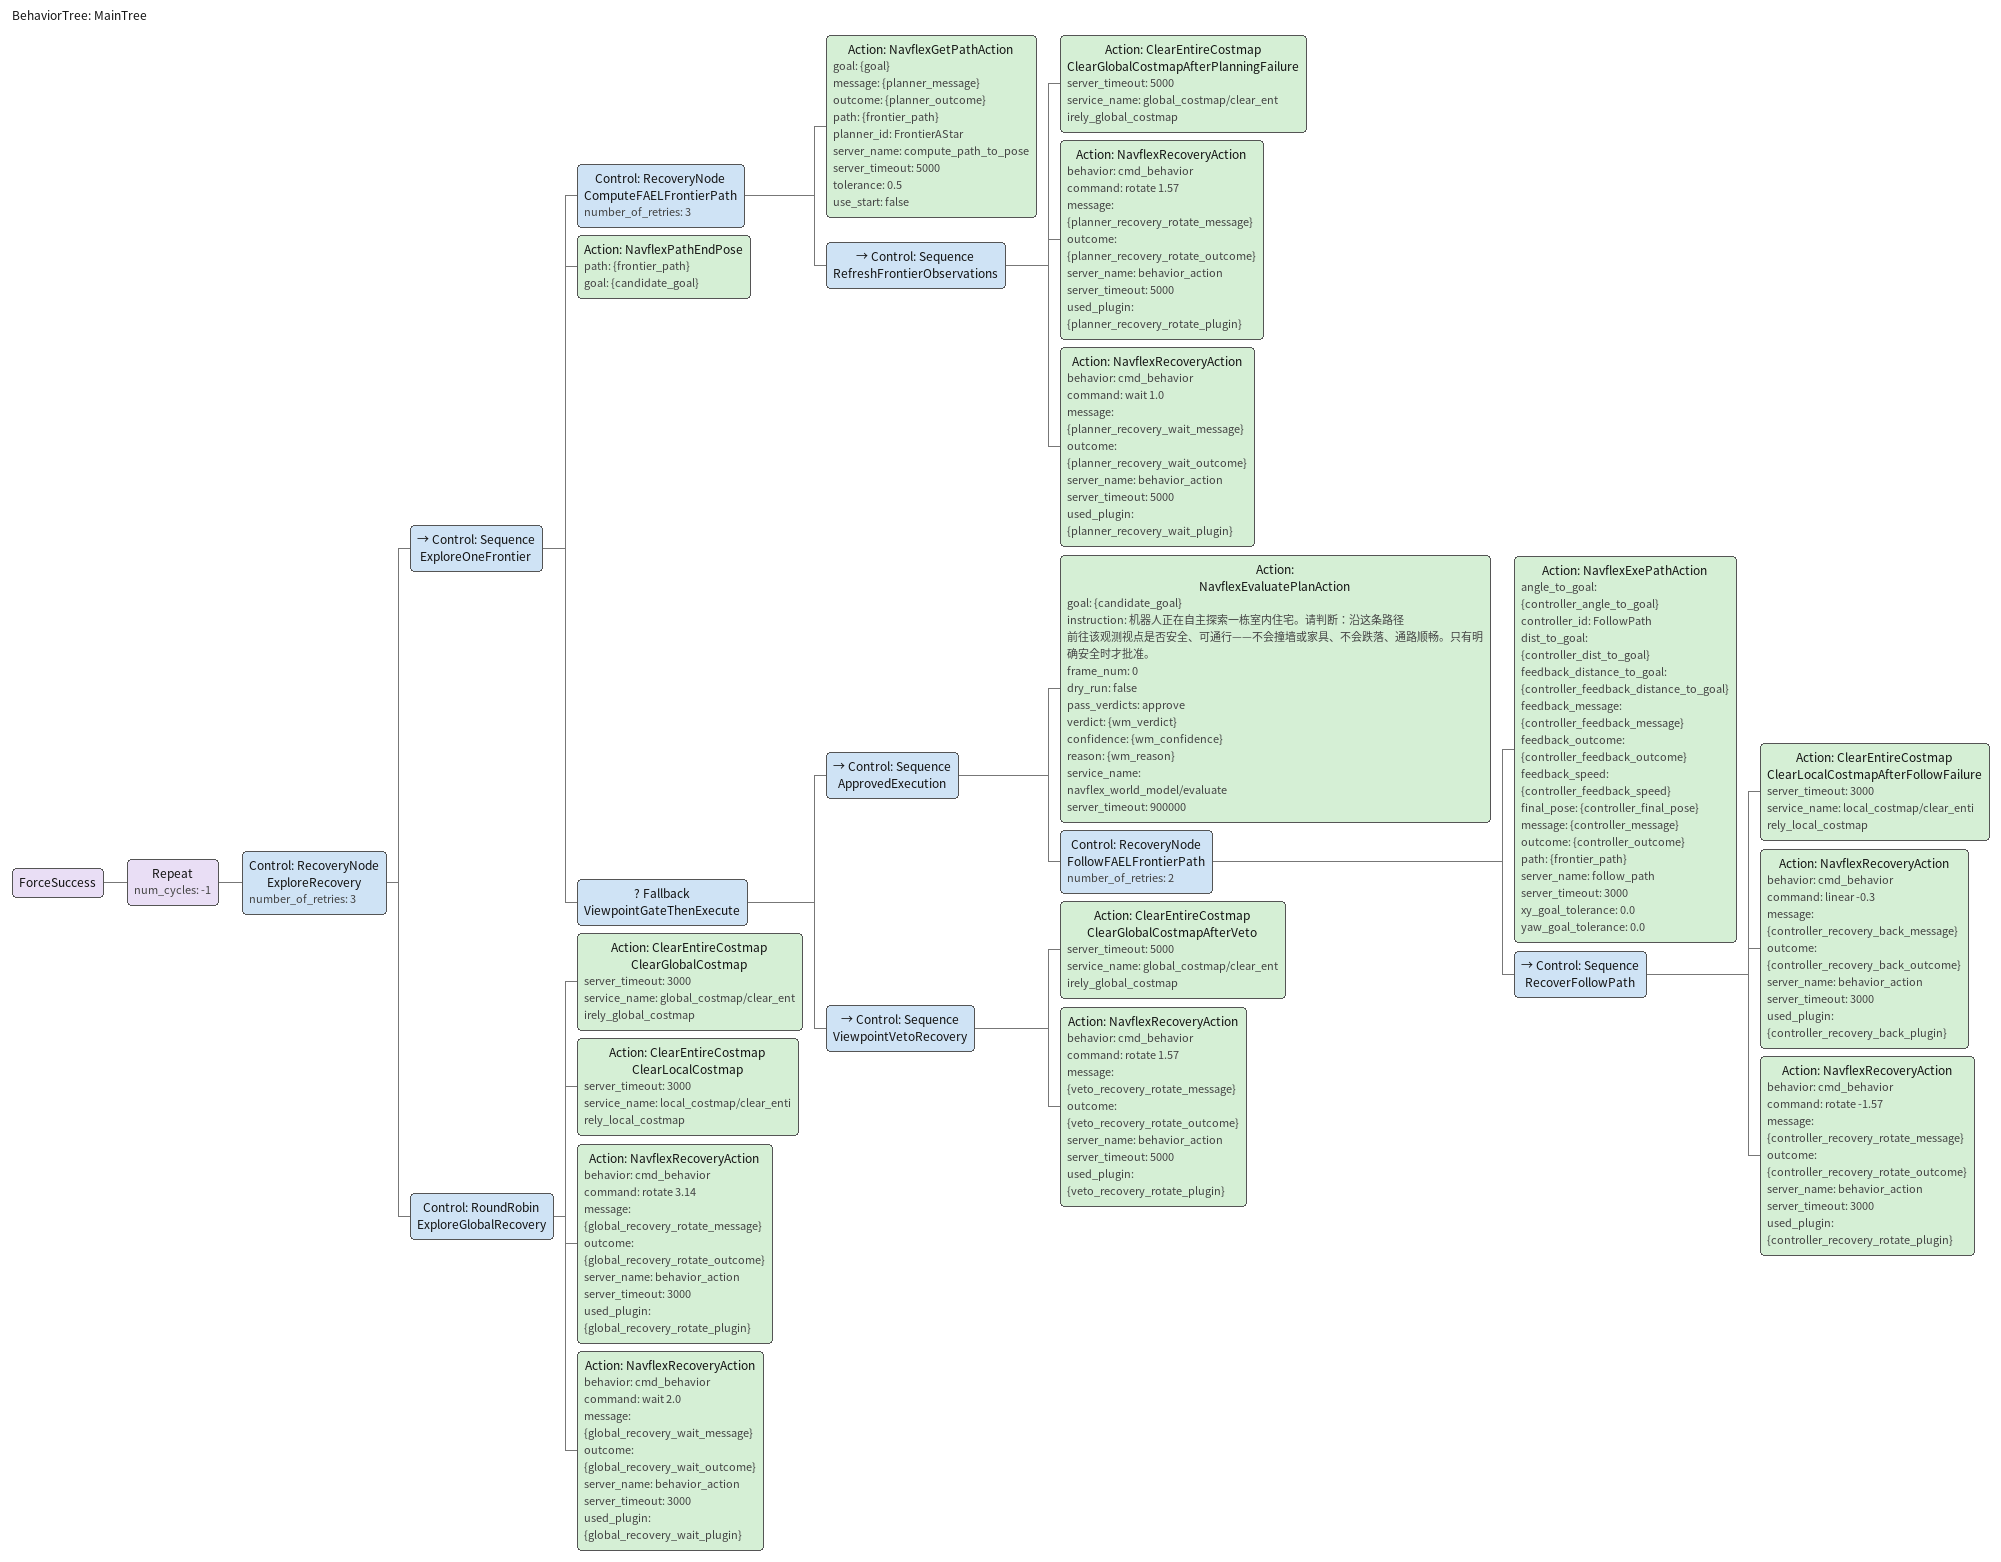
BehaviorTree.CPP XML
<?xml version="1.0"?>
<root main_tree_to_execute="MainTree">
  <BehaviorTree ID="MainTree">
    <ForceSuccess>
      <Repeat num_cycles="-1">
        <Control ID="RecoveryNode" name="ExploreRecovery" number_of_retries="3">

          <!-- 普通 Sequence(非 PipelineSequence): 计划一旦生成即冻结, 见文件头说明 -->
          <Control ID="Sequence" name="ExploreOneFrontier">

            <!-- [1] 便宜的几何提议器: FrontierAStar 选出 top 视点并规划到它的路径。
                 失败(找不到前沿/规划不出)时: 清图 + 转 90°(换一整个前视锥) + 等 1s 让
                 新视野点云灌进 UFO 图, 再重试; 3 次仍失败 -> 触发下面的全局恢复。 -->
            <Control ID="RecoveryNode" name="ComputeFAELFrontierPath" number_of_retries="3">
              <Action ID="NavflexGetPathAction"
                      goal="{goal}"
                      message="{planner_message}"
                      outcome="{planner_outcome}"
                      path="{frontier_path}"
                      planner_id="FrontierAStar"
                      server_name="compute_path_to_pose"
                      server_timeout="5000"
                      tolerance="0.5"
                      use_start="false"/>
              <Control ID="Sequence" name="RefreshFrontierObservations">
                <Action ID="ClearEntireCostmap"
                        name="ClearGlobalCostmapAfterPlanningFailure"
                        server_timeout="5000"
                        service_name="global_costmap/clear_entirely_global_costmap"/>
                <Action ID="NavflexRecoveryAction"
                        behavior="cmd_behavior"
                        command="rotate 1.57"
                        message="{planner_recovery_rotate_message}"
                        outcome="{planner_recovery_rotate_outcome}"
                        server_name="behavior_action"
                        server_timeout="5000"
                        used_plugin="{planner_recovery_rotate_plugin}"/>
                <Action ID="NavflexRecoveryAction"
                        behavior="cmd_behavior"
                        command="wait 1.0"
                        message="{planner_recovery_wait_message}"
                        outcome="{planner_recovery_wait_outcome}"
                        server_name="behavior_action"
                        server_timeout="5000"
                        used_plugin="{planner_recovery_wait_plugin}"/>
              </Control>
            </Control>

            <!-- [2] 取路径末点作为待判决的视点(位置 + 观测朝向)。
                 这样【不必修改】原生 NavflexGetPathAction。空路径 -> FAILURE ->
                 整轮失败 -> 触发全局恢复(等同"没有可去的视点")。 -->
            <Action ID="NavflexPathEndPose"
                    path="{frontier_path}"
                    goal="{candidate_goal}"/>

            <Fallback name="ViewpointGateThenExecute">

              <!-- [a] 批准 -> 执行 -->
              <Control ID="Sequence" name="ApprovedExecution">
                <Action ID="NavflexEvaluatePlanAction"
                        goal="{candidate_goal}"
                        instruction="机器人正在自主探索一栋室内住宅。请判断：沿这条路径前往该观测视点是否安全、可通行——不会撞墙或家具、不会跌落、通路顺畅。只有明确安全时才批准。"
                        frame_num="0"
                        dry_run="false"
                        pass_verdicts="approve"
                        verdict="{wm_verdict}"
                        confidence="{wm_confidence}"
                        reason="{wm_reason}"
                        service_name="navflex_world_model/evaluate"
                        server_timeout="900000"/>
                <!-- 只有 approve 才会走到这里。执行被判决过的那条 {frontier_path}。 -->
                <Control ID="RecoveryNode" name="FollowFAELFrontierPath" number_of_retries="2">
                  <Action ID="NavflexExePathAction"
                          angle_to_goal="{controller_angle_to_goal}"
                          controller_id="FollowPath"
                          dist_to_goal="{controller_dist_to_goal}"
                          feedback_distance_to_goal="{controller_feedback_distance_to_goal}"
                          feedback_message="{controller_feedback_message}"
                          feedback_outcome="{controller_feedback_outcome}"
                          feedback_speed="{controller_feedback_speed}"
                          final_pose="{controller_final_pose}"
                          message="{controller_message}"
                          outcome="{controller_outcome}"
                          path="{frontier_path}"
                          server_name="follow_path"
                          server_timeout="3000"
                          xy_goal_tolerance="0.0"
                          yaw_goal_tolerance="0.0"/>
                  <Control ID="Sequence" name="RecoverFollowPath">
                    <Action ID="ClearEntireCostmap"
                            name="ClearLocalCostmapAfterFollowFailure"
                            server_timeout="3000"
                            service_name="local_costmap/clear_entirely_local_costmap"/>
                    <Action ID="NavflexRecoveryAction"
                            behavior="cmd_behavior"
                            command="linear -0.3"
                            message="{controller_recovery_back_message}"
                            outcome="{controller_recovery_back_outcome}"
                            server_name="behavior_action"
                            server_timeout="3000"
                            used_plugin="{controller_recovery_back_plugin}"/>
                    <Action ID="NavflexRecoveryAction"
                            behavior="cmd_behavior"
                            command="rotate -1.57"
                            message="{controller_recovery_rotate_message}"
                            outcome="{controller_recovery_rotate_outcome}"
                            server_name="behavior_action"
                            server_timeout="3000"
                            used_plugin="{controller_recovery_rotate_plugin}"/>
                  </Control>
                </Control>
              </Control>

              <!-- [b] 否决恢复: 清图 + 转 90° 换视野, 然后本轮 SUCCESS 结束(不触发全局恢复)。
                   下一轮 GetPath 会因机器人已转向/地图已变而提议一个新的 top 视点。 -->
              <Control ID="Sequence" name="ViewpointVetoRecovery">
                <Action ID="ClearEntireCostmap"
                        name="ClearGlobalCostmapAfterVeto"
                        server_timeout="5000"
                        service_name="global_costmap/clear_entirely_global_costmap"/>
                <Action ID="NavflexRecoveryAction"
                        behavior="cmd_behavior"
                        command="rotate 1.57"
                        message="{veto_recovery_rotate_message}"
                        outcome="{veto_recovery_rotate_outcome}"
                        server_name="behavior_action"
                        server_timeout="5000"
                        used_plugin="{veto_recovery_rotate_plugin}"/>
              </Control>

            </Fallback>

          </Control>

          <!-- 全局恢复: 只有当【找不到任何可去的视点】(GetPath 3 次失败 或 空路径)时才触发。
               清双图 + 原地转 180° + 等 2s, 然后重试整轮。也是"探索接近完成"的自然收尾。 -->
          <Control ID="RoundRobin" name="ExploreGlobalRecovery">
            <Action ID="ClearEntireCostmap"
                    name="ClearGlobalCostmap"
                    server_timeout="3000"
                    service_name="global_costmap/clear_entirely_global_costmap"/>
            <Action ID="ClearEntireCostmap"
                    name="ClearLocalCostmap"
                    server_timeout="3000"
                    service_name="local_costmap/clear_entirely_local_costmap"/>
            <Action ID="NavflexRecoveryAction"
                    behavior="cmd_behavior"
                    command="rotate 3.14"
                    message="{global_recovery_rotate_message}"
                    outcome="{global_recovery_rotate_outcome}"
                    server_name="behavior_action"
                    server_timeout="3000"
                    used_plugin="{global_recovery_rotate_plugin}"/>
            <Action ID="NavflexRecoveryAction"
                    behavior="cmd_behavior"
                    command="wait 2.0"
                    message="{global_recovery_wait_message}"
                    outcome="{global_recovery_wait_outcome}"
                    server_name="behavior_action"
                    server_timeout="3000"
                    used_plugin="{global_recovery_wait_plugin}"/>
          </Control>

        </Control>
      </Repeat>
    </ForceSuccess>
  </BehaviorTree>
</root>
